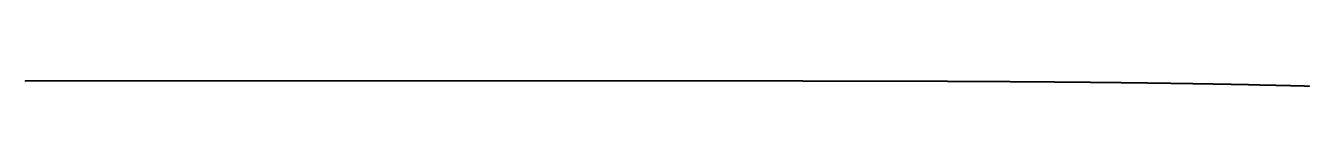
# Model space of a CAD drawing. Header units: metres. Extents: x 0 to 360, y 0 to 49.
# Drawn here: x 236.25 to 247.49, y 49.38 to 49.42 of the extents above; entities that cross this region are included whole.
import ezdxf

# ---------------------------------------------------------------- set-up
doc = ezdxf.new("R2010")
doc.units = ezdxf.units.M

msp = doc.modelspace()

# ---------------------------------------------------------------- linework, layer by layer
for p in [(236.247, 49.421), (236.253, 49.421), (236.259, 49.421), (236.265, 49.421), (236.271, 49.421), (236.277, 49.421), (236.282, 49.421), (236.288, 49.421), (236.294, 49.421), (236.3, 49.421), (236.306, 49.421), (236.311, 49.421), (236.317, 49.421), (236.323, 49.421), (236.329, 49.421), (236.335, 49.421), (236.34, 49.421), (236.346, 49.421), (236.352, 49.421), (236.358, 49.421), (236.364, 49.421), (236.37, 49.421), (236.375, 49.421), (236.381, 49.421), (236.387, 49.421), (236.393, 49.421), (236.399, 49.421), (236.404, 49.421), (236.41, 49.421), (236.416, 49.421), (236.422, 49.421), (236.428, 49.421), (236.434, 49.421), (236.439, 49.421), (236.445, 49.421), (236.451, 49.421), (236.457, 49.421), (236.463, 49.421), (236.468, 49.421), (236.474, 49.421), (236.48, 49.421), (236.486, 49.421), (236.492, 49.421), (236.498, 49.421), (236.503, 49.421), (236.509, 49.421), (236.515, 49.421), (236.521, 49.421), (236.527, 49.421), (236.532, 49.421), (236.538, 49.421), (236.544, 49.421), (236.55, 49.421), (236.556, 49.421), (236.562, 49.421), (236.567, 49.421), (236.573, 49.421), (236.579, 49.421), (236.585, 49.421), (236.591, 49.421), (236.596, 49.421), (236.602, 49.421), (236.608, 49.421), (236.614, 49.421), (236.62, 49.421), (236.626, 49.421), (236.631, 49.421), (236.637, 49.421), (236.643, 49.421), (236.649, 49.421), (236.655, 49.421), (236.66, 49.421), (236.666, 49.421), (236.672, 49.421), (236.678, 49.421), (236.684, 49.421), (236.689, 49.421), (236.695, 49.421), (236.701, 49.421), (236.707, 49.421), (236.713, 49.421), (236.719, 49.421), (236.724, 49.421), (236.73, 49.421), (236.736, 49.421), (236.742, 49.421), (236.748, 49.421), (236.753, 49.421), (236.759, 49.421), (236.765, 49.421), (236.771, 49.421), (236.777, 49.421), (236.783, 49.421), (236.788, 49.421), (236.794, 49.421), (236.8, 49.421), (236.806, 49.421), (236.812, 49.421), (236.817, 49.421), (236.823, 49.421), (236.829, 49.421), (236.835, 49.421), (236.841, 49.421), (236.847, 49.421), (236.852, 49.421), (236.858, 49.421), (236.864, 49.421), (236.87, 49.421), (236.876, 49.421), (236.881, 49.421), (236.887, 49.421), (236.893, 49.421), (236.899, 49.421), (236.905, 49.421), (236.911, 49.421), (236.916, 49.421), (236.922, 49.421), (236.928, 49.421), (236.934, 49.421), (236.94, 49.421), (236.945, 49.421), (236.951, 49.421), (236.957, 49.421), (236.963, 49.421), (236.969, 49.421), (236.975, 49.421), (236.98, 49.421), (236.986, 49.421), (236.992, 49.421), (236.998, 49.421), (237.004, 49.421), (237.009, 49.421), (237.015, 49.421), (237.021, 49.421), (237.027, 49.421), (237.033, 49.421), (237.039, 49.421), (237.044, 49.421), (237.05, 49.421), (237.056, 49.421), (237.062, 49.421), (237.068, 49.421), (237.073, 49.421), (237.079, 49.421), (237.085, 49.421), (237.091, 49.421), (237.097, 49.421), (237.102, 49.421), (237.108, 49.421), (237.114, 49.421), (237.12, 49.421), (237.126, 49.421), (237.132, 49.421), (237.137, 49.421), (237.143, 49.421), (237.149, 49.421), (237.155, 49.421), (237.161, 49.421), (237.166, 49.421), (237.172, 49.421), (237.178, 49.421), (237.184, 49.421), (237.19, 49.421), (237.196, 49.421), (237.201, 49.421), (237.207, 49.421), (237.213, 49.421), (237.219, 49.421), (237.225, 49.421), (237.23, 49.421), (237.236, 49.421), (237.242, 49.421), (237.248, 49.421), (237.254, 49.421), (237.26, 49.421), (237.265, 49.421), (237.271, 49.421), (237.277, 49.421), (237.283, 49.421), (237.289, 49.421), (237.294, 49.421), (237.3, 49.421), (237.306, 49.421), (237.312, 49.421), (237.318, 49.421), (237.324, 49.421), (237.329, 49.421), (237.335, 49.421), (237.341, 49.421), (237.347, 49.421), (237.353, 49.421), (237.358, 49.421), (237.364, 49.421), (237.37, 49.421), (237.376, 49.421), (237.382, 49.421), (237.388, 49.421), (237.393, 49.421), (237.399, 49.421), (237.405, 49.421), (237.411, 49.421), (237.417, 49.421), (237.422, 49.421), (237.428, 49.421), (237.434, 49.421), (237.44, 49.421), (237.446, 49.421), (237.451, 49.421), (237.457, 49.421), (237.463, 49.421), (237.469, 49.421), (237.475, 49.421), (237.481, 49.421), (237.486, 49.421), (237.492, 49.421), (237.498, 49.421), (237.504, 49.421), (237.51, 49.421), (237.515, 49.421), (237.521, 49.421), (237.527, 49.421), (237.533, 49.421), (237.539, 49.421), (237.545, 49.421), (237.55, 49.421), (237.556, 49.421), (237.562, 49.421), (237.568, 49.421), (237.574, 49.421), (237.579, 49.421), (237.585, 49.421), (237.591, 49.421), (237.597, 49.421), (237.603, 49.421), (237.609, 49.421), (237.614, 49.421), (237.62, 49.421), (237.626, 49.421), (237.632, 49.421), (237.638, 49.421), (237.643, 49.421), (237.649, 49.421), (237.655, 49.421), (237.661, 49.421), (237.667, 49.421), (237.673, 49.421), (237.678, 49.421), (237.684, 49.421), (237.69, 49.421), (237.696, 49.421), (237.702, 49.421), (237.707, 49.421), (237.713, 49.421), (237.719, 49.421), (237.725, 49.421), (237.731, 49.421), (237.737, 49.421), (237.742, 49.421), (237.748, 49.421), (237.754, 49.421), (237.76, 49.421), (237.766, 49.421), (237.771, 49.421), (237.777, 49.421), (237.783, 49.421), (237.789, 49.421), (237.795, 49.421), (237.8, 49.421), (237.806, 49.421), (237.812, 49.421), (237.818, 49.421), (237.824, 49.421), (237.83, 49.421), (237.835, 49.421), (237.841, 49.421), (237.847, 49.421), (237.853, 49.421), (237.859, 49.421), (237.864, 49.421), (237.87, 49.421), (237.876, 49.421), (237.882, 49.421), (237.888, 49.421), (237.894, 49.421), (237.899, 49.421), (237.905, 49.421), (237.911, 49.421), (237.917, 49.421), (237.923, 49.421), (237.928, 49.421), (237.934, 49.421), (237.94, 49.421), (237.946, 49.421), (237.952, 49.421), (237.958, 49.421), (237.963, 49.421), (237.969, 49.421), (237.975, 49.421), (237.981, 49.421), (237.987, 49.421), (237.992, 49.421), (237.998, 49.421), (238.004, 49.421), (238.01, 49.421), (238.016, 49.421), (238.022, 49.421), (238.027, 49.421), (238.033, 49.421), (238.039, 49.421), (238.045, 49.421), (238.051, 49.421), (238.056, 49.421), (238.062, 49.421), (238.068, 49.421), (238.074, 49.421), (238.08, 49.421), (238.086, 49.421), (238.091, 49.421), (238.097, 49.421), (238.103, 49.421), (238.109, 49.421), (238.115, 49.421), (238.12, 49.421), (238.126, 49.421), (238.132, 49.421), (238.138, 49.421), (238.144, 49.421), (238.15, 49.421), (238.155, 49.421), (238.161, 49.421), (238.167, 49.421), (238.173, 49.421), (238.179, 49.421), (238.184, 49.421), (238.19, 49.421), (238.196, 49.421), (238.202, 49.421), (238.208, 49.421), (238.213, 49.421), (238.219, 49.421), (238.225, 49.421), (238.231, 49.421), (238.237, 49.421), (238.243, 49.421), (238.248, 49.421), (238.254, 49.421), (238.26, 49.421), (238.266, 49.421), (238.272, 49.421), (238.277, 49.421), (238.283, 49.421), (238.289, 49.421), (238.295, 49.421), (238.301, 49.421), (238.307, 49.421), (238.312, 49.421), (238.318, 49.421), (238.324, 49.421), (238.33, 49.421), (238.336, 49.421), (238.341, 49.421), (238.347, 49.421), (238.353, 49.421), (238.359, 49.421), (238.365, 49.421), (238.371, 49.421), (238.376, 49.421), (238.382, 49.421), (238.388, 49.421), (238.394, 49.421), (238.4, 49.421), (238.405, 49.421), (238.411, 49.421), (238.417, 49.421), (238.423, 49.421), (238.429, 49.421), (238.435, 49.421), (238.44, 49.421), (238.446, 49.421), (238.452, 49.421), (238.458, 49.421), (238.464, 49.421), (238.469, 49.421), (238.475, 49.421), (238.481, 49.421), (238.487, 49.421), (238.493, 49.421), (238.499, 49.421), (238.504, 49.421), (238.51, 49.421), (238.516, 49.421), (238.522, 49.421), (238.528, 49.421), (238.533, 49.421), (238.539, 49.421), (238.545, 49.421), (238.551, 49.421), (238.557, 49.421), (238.562, 49.421), (238.568, 49.421), (238.574, 49.421), (238.58, 49.421), (238.586, 49.421), (238.592, 49.421), (238.597, 49.421), (238.603, 49.421), (238.609, 49.421), (238.615, 49.421), (238.621, 49.421), (238.626, 49.421), (238.632, 49.421), (238.638, 49.421), (238.644, 49.421), (238.65, 49.421), (238.656, 49.421), (238.661, 49.421), (238.667, 49.421), (238.673, 49.421), (238.679, 49.421), (238.685, 49.421), (238.69, 49.421), (238.696, 49.421), (238.702, 49.421), (238.708, 49.421), (238.714, 49.421), (238.72, 49.421), (238.725, 49.421), (238.731, 49.421), (238.737, 49.421), (238.743, 49.421), (238.749, 49.421), (238.754, 49.421), (238.76, 49.421), (238.766, 49.421), (238.772, 49.421), (238.778, 49.421), (238.784, 49.421), (238.789, 49.421), (238.795, 49.421), (238.801, 49.421), (238.807, 49.421), (238.813, 49.421), (238.818, 49.421), (238.824, 49.421), (238.83, 49.421), (238.836, 49.421), (238.842, 49.421), (238.848, 49.421), (238.853, 49.421), (238.859, 49.421), (238.865, 49.421), (238.871, 49.421), (238.877, 49.421), (238.882, 49.421), (238.888, 49.421), (238.894, 49.421), (238.9, 49.421), (238.906, 49.421), (238.912, 49.421), (238.917, 49.421), (238.923, 49.421), (238.929, 49.421), (238.935, 49.421), (238.941, 49.421), (238.946, 49.421), (238.952, 49.421), (238.958, 49.421), (238.964, 49.421), (238.97, 49.421), (238.975, 49.421), (238.981, 49.421), (238.987, 49.421), (238.993, 49.421), (238.999, 49.421), (239.005, 49.421), (239.01, 49.421), (239.016, 49.421), (239.022, 49.421), (239.028, 49.421), (239.034, 49.421), (239.039, 49.421), (239.045, 49.421), (239.051, 49.421), (239.057, 49.421), (239.063, 49.421), (239.069, 49.421), (239.074, 49.421), (239.08, 49.421), (239.086, 49.421), (239.092, 49.421), (239.098, 49.421), (239.103, 49.421), (239.109, 49.421), (239.115, 49.421), (239.121, 49.421), (239.127, 49.421), (239.133, 49.421), (239.138, 49.421), (239.144, 49.421), (239.15, 49.421), (239.156, 49.421), (239.162, 49.421), (239.167, 49.421), (239.173, 49.421), (239.179, 49.421), (239.185, 49.421), (239.191, 49.421), (239.197, 49.421), (239.202, 49.421), (239.208, 49.421), (239.214, 49.421), (239.22, 49.421), (239.226, 49.421), (239.231, 49.421), (239.237, 49.421), (239.243, 49.421), (239.249, 49.421), (239.255, 49.421), (239.261, 49.421), (239.266, 49.421), (239.272, 49.421), (239.278, 49.421), (239.284, 49.421), (239.29, 49.421), (239.295, 49.421), (239.301, 49.421), (239.307, 49.421), (239.313, 49.421), (239.319, 49.421), (239.324, 49.421), (239.33, 49.421), (239.336, 49.421), (239.342, 49.421), (239.348, 49.421), (239.354, 49.421), (239.359, 49.421), (239.365, 49.421), (239.371, 49.421), (239.377, 49.421), (239.383, 49.421), (239.388, 49.421), (239.394, 49.421), (239.4, 49.421), (239.406, 49.421), (239.412, 49.421), (239.418, 49.421), (239.423, 49.421), (239.429, 49.421), (239.435, 49.421), (239.441, 49.421), (239.447, 49.421), (239.452, 49.421), (239.458, 49.421), (239.464, 49.421), (239.47, 49.421), (239.476, 49.421), (239.482, 49.421), (239.487, 49.421), (239.493, 49.421), (239.499, 49.421), (239.505, 49.421), (239.511, 49.421), (239.516, 49.421), (239.522, 49.421), (239.528, 49.421), (239.534, 49.421), (239.54, 49.421), (239.546, 49.421), (239.551, 49.421), (239.557, 49.421), (239.563, 49.421), (239.569, 49.421), (239.575, 49.421), (239.58, 49.421), (239.586, 49.421), (239.592, 49.421), (239.598, 49.421), (239.604, 49.421), (239.61, 49.421), (239.615, 49.421), (239.621, 49.421), (239.627, 49.421), (239.633, 49.421), (239.639, 49.421), (239.644, 49.421), (239.65, 49.421), (239.656, 49.421), (239.662, 49.421), (239.668, 49.421), (239.673, 49.421), (239.679, 49.421), (239.685, 49.421), (239.691, 49.421), (239.697, 49.421), (239.703, 49.421), (239.708, 49.421), (239.714, 49.421), (239.72, 49.421), (239.726, 49.421), (239.732, 49.421), (239.737, 49.421), (239.743, 49.421), (239.749, 49.421), (239.755, 49.421), (239.761, 49.421), (239.767, 49.421), (239.772, 49.421), (239.778, 49.421), (239.784, 49.421), (239.79, 49.421), (239.796, 49.421), (239.801, 49.421), (239.807, 49.421), (239.813, 49.421), (239.819, 49.421), (239.825, 49.421), (239.831, 49.421), (239.836, 49.421), (239.842, 49.421), (239.848, 49.421), (239.854, 49.421), (239.86, 49.421), (239.865, 49.421), (239.871, 49.421), (239.877, 49.421), (239.883, 49.421), (239.889, 49.421), (239.895, 49.421), (239.9, 49.421), (239.906, 49.421), (239.912, 49.421), (239.918, 49.421), (239.924, 49.421), (239.929, 49.421), (239.935, 49.421), (239.941, 49.421), (239.947, 49.421), (239.953, 49.421), (239.959, 49.421), (239.964, 49.421), (239.97, 49.421), (239.976, 49.421), (239.982, 49.421), (239.988, 49.421), (239.993, 49.421), (239.999, 49.421), (240.005, 49.421), (240.011, 49.421), (240.017, 49.421), (240.023, 49.421), (240.028, 49.421), (240.034, 49.421), (240.04, 49.421), (240.046, 49.421), (240.052, 49.421), (240.057, 49.421), (240.063, 49.421), (240.069, 49.421), (240.075, 49.421), (240.081, 49.421), (240.086, 49.421), (240.092, 49.421), (240.098, 49.421), (240.104, 49.421), (240.11, 49.421), (240.116, 49.421), (240.121, 49.421), (240.127, 49.421), (240.133, 49.421), (240.139, 49.421), (240.145, 49.421), (240.15, 49.421), (240.156, 49.421), (240.162, 49.421), (240.168, 49.421), (240.174, 49.421), (240.18, 49.421), (240.185, 49.421), (240.191, 49.421), (240.197, 49.421), (240.203, 49.421), (240.209, 49.421), (240.214, 49.421), (240.22, 49.421), (240.226, 49.421), (240.232, 49.421), (240.238, 49.421), (240.244, 49.421), (240.249, 49.421), (240.255, 49.421), (240.261, 49.421), (240.267, 49.421), (240.273, 49.421), (240.278, 49.421), (240.284, 49.421), (240.29, 49.421), (240.296, 49.421), (240.302, 49.421), (240.308, 49.421), (240.313, 49.421), (240.319, 49.421), (240.325, 49.421), (240.331, 49.421), (240.337, 49.421), (240.342, 49.421), (240.348, 49.421), (240.354, 49.421), (240.36, 49.421), (240.366, 49.421), (240.372, 49.421), (240.377, 49.421), (240.383, 49.421), (240.389, 49.421), (240.395, 49.421), (240.401, 49.421), (240.406, 49.421), (240.412, 49.421), (240.418, 49.421), (240.424, 49.421), (240.43, 49.421), (240.435, 49.421), (240.441, 49.421), (240.447, 49.421), (240.453, 49.421), (240.459, 49.421), (240.465, 49.421), (240.47, 49.421), (240.476, 49.421), (240.482, 49.421), (240.488, 49.421), (240.494, 49.421), (240.499, 49.421), (240.505, 49.421), (240.511, 49.421), (240.517, 49.421), (240.523, 49.421), (240.529, 49.421), (240.534, 49.421), (240.54, 49.421), (240.546, 49.421), (240.552, 49.421), (240.558, 49.421), (240.563, 49.421), (240.569, 49.421), (240.575, 49.421), (240.581, 49.421), (240.587, 49.421), (240.593, 49.421), (240.598, 49.421), (240.604, 49.421), (240.61, 49.421), (240.616, 49.421), (240.622, 49.421), (240.627, 49.421), (240.633, 49.421), (240.639, 49.421), (240.645, 49.421), (240.651, 49.421), (240.657, 49.421), (240.662, 49.421), (240.668, 49.421), (240.674, 49.421), (240.68, 49.421), (240.686, 49.421), (240.691, 49.421), (240.697, 49.421), (240.703, 49.421), (240.709, 49.421), (240.715, 49.421), (240.721, 49.421), (240.726, 49.421), (240.732, 49.421), (240.738, 49.421), (240.744, 49.421), (240.75, 49.421), (240.755, 49.421), (240.761, 49.421), (240.767, 49.421), (240.773, 49.421), (240.779, 49.421), (240.785, 49.421), (240.79, 49.421), (240.796, 49.421), (240.802, 49.421), (240.808, 49.421), (240.814, 49.421), (240.819, 49.421), (240.825, 49.421), (240.831, 49.421), (240.837, 49.421), (240.843, 49.421), (240.848, 49.421), (240.854, 49.421), (240.86, 49.421), (240.866, 49.421), (240.872, 49.421), (240.878, 49.421), (240.883, 49.421), (240.889, 49.421), (240.895, 49.421), (240.901, 49.421), (240.907, 49.421), (240.912, 49.421), (240.918, 49.421), (240.924, 49.421), (240.93, 49.421), (240.936, 49.421), (240.942, 49.421), (240.947, 49.421), (240.953, 49.421), (240.959, 49.421), (240.965, 49.421), (240.971, 49.421), (240.976, 49.421), (240.982, 49.421), (240.988, 49.421), (240.994, 49.421), (241, 49.421), (241.006, 49.421), (241.011, 49.421), (241.017, 49.421), (241.023, 49.421), (241.029, 49.421), (241.035, 49.421), (241.04, 49.421), (241.046, 49.421), (241.052, 49.421), (241.058, 49.421), (241.064, 49.421), (241.07, 49.421), (241.075, 49.421), (241.081, 49.421), (241.087, 49.421), (241.093, 49.421), (241.099, 49.421), (241.104, 49.421), (241.11, 49.421), (241.116, 49.421), (241.122, 49.421), (241.128, 49.421), (241.134, 49.421), (241.139, 49.421), (241.145, 49.421), (241.151, 49.421), (241.157, 49.421), (241.163, 49.421), (241.168, 49.421), (241.174, 49.421), (241.18, 49.421), (241.186, 49.421), (241.192, 49.421), (241.197, 49.421), (241.203, 49.421), (241.209, 49.421), (241.215, 49.421), (241.221, 49.421), (241.227, 49.421), (241.232, 49.421), (241.238, 49.421), (241.244, 49.421), (241.25, 49.421), (241.256, 49.421), (241.261, 49.421), (241.267, 49.421), (241.273, 49.421), (241.279, 49.421), (241.285, 49.421), (241.291, 49.421), (241.296, 49.421), (241.302, 49.421), (241.308, 49.421), (241.314, 49.421), (241.32, 49.421), (241.325, 49.421), (241.331, 49.421), (241.337, 49.421), (241.343, 49.421), (241.349, 49.421), (241.355, 49.421), (241.36, 49.421), (241.366, 49.421), (241.372, 49.421), (241.378, 49.421), (241.384, 49.421), (241.389, 49.421), (241.395, 49.421), (241.401, 49.421), (241.407, 49.421), (241.413, 49.421), (241.419, 49.421), (241.424, 49.421), (241.43, 49.421), (241.436, 49.421), (241.442, 49.421), (241.448, 49.421), (241.453, 49.421), (241.459, 49.421), (241.465, 49.421), (241.471, 49.421), (241.477, 49.421), (241.483, 49.421), (241.488, 49.421), (241.494, 49.421), (241.5, 49.421), (241.506, 49.421), (241.512, 49.421), (241.517, 49.421), (241.523, 49.421), (241.529, 49.421), (241.535, 49.421), (241.541, 49.421), (241.546, 49.421), (241.552, 49.421), (241.558, 49.421), (241.564, 49.421), (241.57, 49.421), (241.576, 49.421), (241.581, 49.421), (241.587, 49.421), (241.593, 49.421), (241.599, 49.421), (241.605, 49.421), (241.61, 49.421), (241.616, 49.421), (241.622, 49.421), (241.628, 49.421), (241.634, 49.421), (241.64, 49.421), (241.645, 49.421), (241.651, 49.421), (241.657, 49.421), (241.663, 49.421), (241.669, 49.421), (241.674, 49.421), (241.68, 49.421), (241.686, 49.421), (241.692, 49.421), (241.698, 49.421), (241.704, 49.421), (241.709, 49.421), (241.715, 49.421), (241.721, 49.421), (241.727, 49.421), (241.733, 49.421), (241.738, 49.421), (241.744, 49.421), (241.75, 49.421), (241.756, 49.421), (241.762, 49.421), (241.768, 49.421), (241.773, 49.421), (241.779, 49.421), (241.785, 49.421), (241.791, 49.421), (241.797, 49.421), (241.802, 49.421), (241.808, 49.421), (241.814, 49.421), (241.82, 49.421), (241.826, 49.421), (241.832, 49.421), (241.837, 49.421), (241.843, 49.421), (241.849, 49.421), (241.855, 49.421), (241.861, 49.421), (241.866, 49.421), (241.872, 49.421), (241.878, 49.421), (241.884, 49.421), (241.89, 49.421), (241.896, 49.421), (241.901, 49.421), (241.907, 49.421), (241.913, 49.421), (241.919, 49.421), (241.925, 49.421), (241.93, 49.421), (241.936, 49.421), (241.942, 49.421), (241.948, 49.421), (241.954, 49.421), (241.959, 49.421), (241.965, 49.421), (241.971, 49.421), (241.977, 49.421), (241.983, 49.421), (241.989, 49.421), (241.994, 49.421), (242, 49.421), (242.006, 49.421), (242.012, 49.421), (242.018, 49.421), (242.023, 49.421), (242.029, 49.421), (242.035, 49.421), (242.041, 49.421), (242.047, 49.421), (242.047, 49.421), (242.053, 49.421), (242.058, 49.421), (242.064, 49.421), (242.07, 49.421), (242.076, 49.421), (242.082, 49.421), (242.087, 49.421), (242.093, 49.421), (242.099, 49.421), (242.105, 49.421), (242.111, 49.421), (242.117, 49.421), (242.122, 49.421), (242.128, 49.421), (242.134, 49.421), (242.14, 49.421), (242.146, 49.421), (242.151, 49.421), (242.157, 49.421), (242.163, 49.421), (242.169, 49.421), (242.175, 49.421), (242.181, 49.421), (242.186, 49.421), (242.192, 49.421), (242.198, 49.421), (242.204, 49.421), (242.21, 49.421), (242.215, 49.421), (242.221, 49.421), (242.227, 49.421), (242.233, 49.421), (242.239, 49.421), (242.245, 49.421), (242.25, 49.421), (242.256, 49.421), (242.262, 49.421), (242.268, 49.421), (242.274, 49.421), (242.279, 49.421), (242.285, 49.421), (242.291, 49.421), (242.297, 49.421), (242.303, 49.421), (242.309, 49.421), (242.314, 49.421), (242.32, 49.421), (242.326, 49.421), (242.332, 49.421), (242.338, 49.421), (242.343, 49.421), (242.349, 49.421), (242.355, 49.421), (242.361, 49.421), (242.367, 49.421), (242.373, 49.421), (242.378, 49.421), (242.384, 49.421), (242.39, 49.421), (242.396, 49.421), (242.402, 49.421), (242.407, 49.421), (242.413, 49.421), (242.419, 49.421), (242.425, 49.421), (242.431, 49.421), (242.436, 49.421), (242.442, 49.421), (242.448, 49.421), (242.454, 49.421), (242.46, 49.421), (242.466, 49.421), (242.471, 49.421), (242.477, 49.421), (242.483, 49.421), (242.489, 49.421), (242.495, 49.421), (242.5, 49.421), (242.506, 49.421), (242.512, 49.421), (242.518, 49.421), (242.524, 49.421), (242.53, 49.421), (242.535, 49.421), (242.541, 49.421), (242.547, 49.421), (242.553, 49.421), (242.559, 49.421), (242.564, 49.421), (242.57, 49.421), (242.576, 49.421), (242.582, 49.421), (242.588, 49.421), (242.594, 49.421), (242.599, 49.421), (242.605, 49.421), (242.611, 49.421), (242.617, 49.421), (242.623, 49.421), (242.628, 49.421), (242.634, 49.421), (242.64, 49.421), (242.646, 49.421), (242.652, 49.421), (242.658, 49.421), (242.663, 49.421), (242.669, 49.421), (242.675, 49.421), (242.681, 49.421), (242.687, 49.421), (242.692, 49.421), (242.698, 49.421), (242.704, 49.421), (242.71, 49.421), (242.716, 49.421), (242.722, 49.421), (242.727, 49.421), (242.733, 49.421), (242.739, 49.421), (242.745, 49.421), (242.751, 49.421), (242.756, 49.421), (242.762, 49.421), (242.768, 49.421), (242.774, 49.421), (242.78, 49.421), (242.786, 49.421), (242.791, 49.421), (242.797, 49.421), (242.803, 49.421), (242.809, 49.421), (242.815, 49.421), (242.82, 49.421), (242.826, 49.421), (242.832, 49.421), (242.838, 49.421), (242.844, 49.421), (242.85, 49.421), (242.855, 49.421), (242.861, 49.421), (242.867, 49.421), (242.873, 49.421), (242.879, 49.421), (242.884, 49.421), (242.89, 49.421), (242.896, 49.421), (242.902, 49.421), (242.908, 49.421), (242.914, 49.421), (242.919, 49.421), (242.925, 49.421), (242.931, 49.421), (242.937, 49.421), (242.943, 49.421), (242.948, 49.421), (242.954, 49.421), (242.96, 49.421), (242.966, 49.421), (242.972, 49.421), (242.978, 49.421), (242.983, 49.421), (242.989, 49.421), (242.995, 49.421), (243.001, 49.421), (243.007, 49.421), (243.012, 49.421), (243.018, 49.421), (243.024, 49.421), (243.03, 49.421), (243.036, 49.421), (243.041, 49.421), (243.047, 49.421), (243.053, 49.421), (243.059, 49.42), (243.065, 49.42), (243.071, 49.42), (243.076, 49.42), (243.082, 49.42), (243.088, 49.42), (243.094, 49.42), (243.1, 49.42), (243.105, 49.42), (243.111, 49.42), (243.117, 49.42), (243.123, 49.42), (243.129, 49.42), (243.135, 49.42), (243.14, 49.42), (243.146, 49.42), (243.152, 49.42), (243.158, 49.42), (243.164, 49.42), (243.169, 49.42), (243.175, 49.42), (243.181, 49.42), (243.187, 49.42), (243.193, 49.42), (243.199, 49.42), (243.204, 49.42), (243.21, 49.42), (243.216, 49.42), (243.222, 49.42), (243.228, 49.42), (243.233, 49.42), (243.239, 49.42), (243.245, 49.42), (243.251, 49.42), (243.257, 49.42), (243.263, 49.42), (243.268, 49.42), (243.274, 49.42), (243.28, 49.42), (243.286, 49.42), (243.292, 49.42), (243.297, 49.42), (243.303, 49.42), (243.309, 49.42), (243.315, 49.42), (243.321, 49.42), (243.327, 49.42), (243.332, 49.42), (243.338, 49.42), (243.344, 49.42), (243.35, 49.42), (243.356, 49.42), (243.361, 49.42), (243.367, 49.42), (243.373, 49.42), (243.379, 49.42), (243.385, 49.42), (243.391, 49.42), (243.396, 49.42), (243.402, 49.42), (243.408, 49.42), (243.414, 49.42), (243.42, 49.42), (243.425, 49.42), (243.431, 49.42), (243.437, 49.42), (243.443, 49.42), (243.449, 49.42), (243.455, 49.42), (243.46, 49.42), (243.466, 49.42), (243.472, 49.42), (243.478, 49.42), (243.484, 49.42), (243.489, 49.42), (243.495, 49.42), (243.501, 49.42), (243.507, 49.42), (243.513, 49.42), (243.519, 49.42), (243.524, 49.42), (243.53, 49.42), (243.536, 49.42), (243.542, 49.42), (243.548, 49.42), (243.553, 49.42), (243.559, 49.42), (243.565, 49.42), (243.571, 49.42), (243.577, 49.42), (243.583, 49.42), (243.588, 49.42), (243.594, 49.42), (243.6, 49.42), (243.606, 49.42), (243.612, 49.42), (243.617, 49.42), (243.623, 49.42), (243.629, 49.42), (243.635, 49.42), (243.641, 49.42), (243.647, 49.42), (243.652, 49.42), (243.658, 49.42), (243.664, 49.42), (243.67, 49.42), (243.676, 49.42), (243.681, 49.42), (243.687, 49.42), (243.693, 49.42), (243.699, 49.42), (243.705, 49.42), (243.71, 49.42), (243.716, 49.419), (243.722, 49.419), (243.728, 49.419), (243.734, 49.419), (243.74, 49.419), (243.745, 49.419), (243.751, 49.419), (243.757, 49.419), (243.763, 49.419), (243.769, 49.419), (243.774, 49.419), (243.78, 49.419), (243.786, 49.419), (243.792, 49.419), (243.798, 49.419), (243.804, 49.419), (243.809, 49.419), (243.815, 49.419), (243.821, 49.419), (243.827, 49.419), (243.833, 49.419), (243.838, 49.419), (243.844, 49.419), (243.85, 49.419), (243.856, 49.419), (243.862, 49.419), (243.868, 49.419), (243.873, 49.419), (243.879, 49.419), (243.885, 49.419), (243.891, 49.419), (243.897, 49.419), (243.902, 49.419), (243.908, 49.419), (243.914, 49.419), (243.92, 49.419), (243.926, 49.419), (243.932, 49.419), (243.937, 49.419), (243.943, 49.419), (243.949, 49.419), (243.955, 49.419), (243.961, 49.419), (243.966, 49.419), (243.972, 49.419), (243.978, 49.419), (243.984, 49.419), (243.99, 49.419), (243.996, 49.419), (244.001, 49.419), (244.007, 49.419), (244.013, 49.419), (244.019, 49.419), (244.025, 49.419), (244.03, 49.419), (244.036, 49.419), (244.042, 49.419), (244.048, 49.419), (244.054, 49.419), (244.06, 49.419), (244.065, 49.418), (244.071, 49.418), (244.077, 49.418), (244.083, 49.418), (244.089, 49.418), (244.094, 49.418), (244.1, 49.418), (244.106, 49.418), (244.112, 49.418), (244.118, 49.418), (244.124, 49.418), (244.129, 49.418), (244.135, 49.418), (244.141, 49.418), (244.147, 49.418), (244.153, 49.418), (244.158, 49.418), (244.164, 49.418), (244.17, 49.418), (244.176, 49.418), (244.182, 49.418), (244.188, 49.418), (244.193, 49.418), (244.199, 49.418), (244.205, 49.418), (244.211, 49.418), (244.217, 49.418), (244.222, 49.418), (244.228, 49.418), (244.234, 49.418), (244.24, 49.418), (244.246, 49.418), (244.251, 49.418), (244.257, 49.418), (244.263, 49.418), (244.269, 49.418), (244.275, 49.418), (244.281, 49.418), (244.286, 49.418), (244.292, 49.418), (244.298, 49.418), (244.304, 49.418), (244.31, 49.418), (244.315, 49.418), (244.321, 49.418), (244.327, 49.417), (244.333, 49.417), (244.339, 49.417), (244.345, 49.417), (244.35, 49.417), (244.356, 49.417), (244.362, 49.417), (244.368, 49.417), (244.374, 49.417), (244.379, 49.417), (244.385, 49.417), (244.391, 49.417), (244.397, 49.417), (244.403, 49.417), (244.409, 49.417), (244.414, 49.417), (244.42, 49.417), (244.426, 49.417), (244.432, 49.417), (244.438, 49.417), (244.443, 49.417), (244.449, 49.417), (244.455, 49.417), (244.461, 49.417), (244.467, 49.417), (244.473, 49.417), (244.478, 49.417), (244.484, 49.417), (244.49, 49.417), (244.496, 49.417), (244.502, 49.417), (244.507, 49.417), (244.513, 49.417), (244.519, 49.417), (244.525, 49.417), (244.531, 49.417), (244.537, 49.416), (244.542, 49.416), (244.548, 49.416), (244.554, 49.416), (244.56, 49.416), (244.566, 49.416), (244.571, 49.416), (244.577, 49.416), (244.583, 49.416), (244.589, 49.416), (244.595, 49.416), (244.601, 49.416), (244.606, 49.416), (244.612, 49.416), (244.618, 49.416), (244.624, 49.416), (244.63, 49.416), (244.635, 49.416), (244.641, 49.416), (244.647, 49.416), (244.653, 49.416), (244.659, 49.416), (244.665, 49.416), (244.67, 49.416), (244.676, 49.416), (244.682, 49.416), (244.688, 49.416), (244.694, 49.416), (244.699, 49.416), (244.705, 49.416), (244.711, 49.416), (244.717, 49.415), (244.723, 49.415), (244.729, 49.415), (244.734, 49.415), (244.74, 49.415), (244.746, 49.415), (244.752, 49.415), (244.758, 49.415), (244.763, 49.415), (244.769, 49.415), (244.775, 49.415), (244.781, 49.415), (244.787, 49.415), (244.793, 49.415), (244.798, 49.415), (244.804, 49.415), (244.81, 49.415), (244.816, 49.415), (244.822, 49.415), (244.827, 49.415), (244.833, 49.415), (244.839, 49.415), (244.845, 49.415), (244.851, 49.415), (244.857, 49.415), (244.862, 49.415), (244.868, 49.415), (244.874, 49.414), (244.88, 49.414), (244.886, 49.414), (244.891, 49.414), (244.897, 49.414), (244.903, 49.414), (244.909, 49.414), (244.915, 49.414), (244.921, 49.414), (244.926, 49.414), (244.932, 49.414), (244.938, 49.414), (244.944, 49.414), (244.95, 49.414), (244.955, 49.414), (244.961, 49.414), (244.967, 49.414), (244.973, 49.414), (244.979, 49.414), (244.985, 49.414), (244.99, 49.414), (244.996, 49.414), (245.002, 49.414), (245.008, 49.414), (245.014, 49.413), (245.019, 49.413), (245.025, 49.413), (245.031, 49.413), (245.037, 49.413), (245.043, 49.413), (245.049, 49.413), (245.054, 49.413), (245.06, 49.413), (245.066, 49.413), (245.072, 49.413), (245.078, 49.413), (245.083, 49.413), (245.089, 49.413), (245.095, 49.413), (245.101, 49.413), (245.107, 49.413), (245.113, 49.413), (245.118, 49.413), (245.124, 49.413), (245.13, 49.413), (245.136, 49.413), (245.142, 49.412), (245.147, 49.412), (245.153, 49.412), (245.159, 49.412), (245.165, 49.412), (245.171, 49.412), (245.177, 49.412), (245.182, 49.412), (245.188, 49.412), (245.194, 49.412), (245.2, 49.412), (245.206, 49.412), (245.211, 49.412), (245.217, 49.412), (245.223, 49.412), (245.229, 49.412), (245.235, 49.412), (245.241, 49.412), (245.246, 49.412), (245.252, 49.412), (245.258, 49.412), (245.264, 49.411), (245.27, 49.411), (245.275, 49.411), (245.281, 49.411), (245.287, 49.411), (245.293, 49.411), (245.299, 49.411), (245.304, 49.411), (245.31, 49.411), (245.316, 49.411), (245.322, 49.411), (245.328, 49.411), (245.334, 49.411), (245.339, 49.411), (245.345, 49.411), (245.351, 49.411), (245.357, 49.411), (245.363, 49.411), (245.368, 49.411), (245.374, 49.41), (245.38, 49.41), (245.386, 49.41), (245.392, 49.41), (245.398, 49.41), (245.403, 49.41), (245.409, 49.41), (245.415, 49.41), (245.421, 49.41), (245.427, 49.41), (245.432, 49.41), (245.438, 49.41), (245.444, 49.41), (245.45, 49.41), (245.456, 49.41), (245.462, 49.41), (245.467, 49.41), (245.473, 49.41), (245.479, 49.409), (245.485, 49.409), (245.491, 49.409), (245.496, 49.409), (245.502, 49.409), (245.508, 49.409), (245.514, 49.409), (245.52, 49.409), (245.526, 49.409), (245.531, 49.409), (245.537, 49.409), (245.543, 49.409), (245.549, 49.409), (245.555, 49.409), (245.56, 49.409), (245.566, 49.409), (245.572, 49.409), (245.578, 49.408), (245.584, 49.408), (245.59, 49.408), (245.595, 49.408), (245.601, 49.408), (245.607, 49.408), (245.613, 49.408), (245.619, 49.408), (245.624, 49.408), (245.63, 49.408), (245.636, 49.408), (245.642, 49.408), (245.648, 49.408), (245.654, 49.408), (245.659, 49.408), (245.665, 49.408), (245.671, 49.407), (245.677, 49.407), (245.683, 49.407), (245.688, 49.407), (245.694, 49.407), (245.7, 49.407), (245.706, 49.407), (245.712, 49.407), (245.718, 49.407), (245.723, 49.407), (245.729, 49.407), (245.735, 49.407), (245.741, 49.407), (245.747, 49.407), (245.752, 49.407), (245.758, 49.406), (245.764, 49.406), (245.77, 49.406), (245.776, 49.406), (245.782, 49.406), (245.787, 49.406), (245.793, 49.406), (245.799, 49.406), (245.805, 49.406), (245.811, 49.406), (245.816, 49.406), (245.822, 49.406), (245.828, 49.406), (245.834, 49.406), (245.84, 49.406), (245.846, 49.405), (245.851, 49.405), (245.857, 49.405), (245.863, 49.405), (245.869, 49.405), (245.875, 49.405), (245.88, 49.405), (245.886, 49.405), (245.892, 49.405), (245.898, 49.405), (245.904, 49.405), (245.91, 49.405), (245.915, 49.405), (245.921, 49.404), (245.927, 49.404), (245.933, 49.404), (245.939, 49.404), (245.944, 49.404), (245.95, 49.404), (245.956, 49.404), (245.962, 49.404), (245.968, 49.404), (245.974, 49.404), (245.979, 49.404), (245.985, 49.404), (245.991, 49.404), (245.997, 49.404), (246.003, 49.403), (246.008, 49.403), (246.014, 49.403), (246.02, 49.403), (246.026, 49.403), (246.032, 49.403), (246.038, 49.403), (246.043, 49.403), (246.049, 49.403), (246.055, 49.403), (246.061, 49.403), (246.067, 49.403), (246.072, 49.403), (246.078, 49.402), (246.084, 49.402), (246.09, 49.402), (246.096, 49.402), (246.102, 49.402), (246.107, 49.402), (246.113, 49.402), (246.119, 49.402), (246.125, 49.402), (246.131, 49.402), (246.136, 49.402), (246.142, 49.402), (246.148, 49.401), (246.154, 49.401), (246.16, 49.401), (246.166, 49.401), (246.171, 49.401), (246.177, 49.401), (246.183, 49.401), (246.189, 49.401), (246.195, 49.401), (246.2, 49.401), (246.206, 49.401), (246.212, 49.401), (246.218, 49.4), (246.224, 49.4), (246.23, 49.4), (246.235, 49.4), (246.241, 49.4), (246.247, 49.4), (246.253, 49.4), (246.259, 49.4), (246.264, 49.4), (246.27, 49.4), (246.276, 49.4), (246.282, 49.399), (246.288, 49.399), (246.294, 49.399), (246.299, 49.399), (246.305, 49.399), (246.311, 49.399), (246.317, 49.399), (246.323, 49.399), (246.328, 49.399), (246.334, 49.399), (246.34, 49.399), (246.346, 49.399), (246.352, 49.398), (246.358, 49.398), (246.363, 49.398), (246.369, 49.398), (246.375, 49.398), (246.381, 49.398), (246.387, 49.398), (246.392, 49.398), (246.398, 49.398), (246.404, 49.398), (246.41, 49.398), (246.416, 49.397), (246.422, 49.397), (246.427, 49.397), (246.433, 49.397), (246.439, 49.397), (246.445, 49.397), (246.451, 49.397), (246.456, 49.397), (246.462, 49.397), (246.468, 49.397), (246.474, 49.396), (246.48, 49.396), (246.486, 49.396), (246.491, 49.396), (246.497, 49.396), (246.503, 49.396), (246.509, 49.396), (246.515, 49.396), (246.52, 49.396), (246.526, 49.396), (246.532, 49.395), (246.538, 49.395), (246.544, 49.395), (246.55, 49.395), (246.555, 49.395), (246.561, 49.395), (246.567, 49.395), (246.573, 49.395), (246.579, 49.395), (246.584, 49.395), (246.59, 49.394), (246.596, 49.394), (246.602, 49.394), (246.608, 49.394), (246.614, 49.394), (246.619, 49.394), (246.625, 49.394), (246.631, 49.394), (246.637, 49.394), (246.643, 49.394), (246.649, 49.393), (246.654, 49.393), (246.66, 49.393), (246.666, 49.393), (246.672, 49.393), (246.678, 49.393), (246.683, 49.393), (246.689, 49.393), (246.695, 49.393), (246.701, 49.393), (246.707, 49.392), (246.713, 49.392), (246.718, 49.392), (246.724, 49.392), (246.73, 49.392), (246.736, 49.392), (246.742, 49.392), (246.747, 49.392), (246.753, 49.392), (246.759, 49.391), (246.765, 49.391), (246.771, 49.391), (246.777, 49.391), (246.782, 49.391), (246.788, 49.391), (246.794, 49.391), (246.8, 49.391), (246.806, 49.391), (246.811, 49.39), (246.817, 49.39), (246.823, 49.39), (246.829, 49.39), (246.835, 49.39), (246.841, 49.39), (246.846, 49.39), (246.852, 49.39), (246.858, 49.39), (246.864, 49.389), (246.87, 49.389), (246.875, 49.389), (246.881, 49.389), (246.887, 49.389), (246.893, 49.389), (246.899, 49.389), (246.905, 49.389), (246.91, 49.389), (246.916, 49.388), (246.922, 49.388), (246.928, 49.388), (246.934, 49.388), (246.939, 49.388), (246.945, 49.388), (246.951, 49.388), (246.957, 49.388), (246.963, 49.387), (246.969, 49.387), (246.974, 49.387), (246.98, 49.387), (246.986, 49.387), (246.992, 49.387), (246.998, 49.387), (247.003, 49.387), (247.009, 49.387), (247.015, 49.386), (247.021, 49.386), (247.027, 49.386), (247.033, 49.386), (247.038, 49.386), (247.044, 49.386), (247.05, 49.386), (247.056, 49.386), (247.062, 49.385), (247.067, 49.385), (247.073, 49.385), (247.079, 49.385), (247.085, 49.385), (247.091, 49.385), (247.097, 49.385), (247.102, 49.385), (247.108, 49.384), (247.114, 49.384), (247.12, 49.384), (247.126, 49.384), (247.131, 49.384), (247.137, 49.384), (247.143, 49.384), (247.149, 49.384), (247.155, 49.383), (247.161, 49.383), (247.166, 49.383), (247.172, 49.383), (247.178, 49.383), (247.184, 49.383), (247.19, 49.383), (247.195, 49.383), (247.201, 49.382), (247.207, 49.382), (247.213, 49.382), (247.219, 49.382), (247.225, 49.382), (247.23, 49.382), (247.236, 49.382), (247.242, 49.381), (247.248, 49.381), (247.254, 49.381), (247.259, 49.381), (247.265, 49.381), (247.271, 49.381), (247.277, 49.381), (247.283, 49.381), (247.289, 49.38), (247.294, 49.38), (247.3, 49.38), (247.306, 49.38), (247.312, 49.38), (247.318, 49.38), (247.323, 49.38), (247.329, 49.379), (247.335, 49.379), (247.341, 49.379), (247.347, 49.379), (247.353, 49.379), (247.358, 49.379), (247.364, 49.379), (247.37, 49.378), (247.376, 49.378), (247.382, 49.378), (247.387, 49.378), (247.393, 49.378), (247.399, 49.378), (247.405, 49.378), (247.411, 49.377), (247.417, 49.377), (247.422, 49.377), (247.428, 49.377), (247.434, 49.377), (247.44, 49.377), (247.446, 49.377), (247.452, 49.376), (247.457, 49.376), (247.463, 49.376), (247.469, 49.376), (247.475, 49.376), (247.481, 49.376), (247.486, 49.376), (247.492, 49.375)]:
    msp.add_point(p)

doc.saveas('drawing.dxf')
